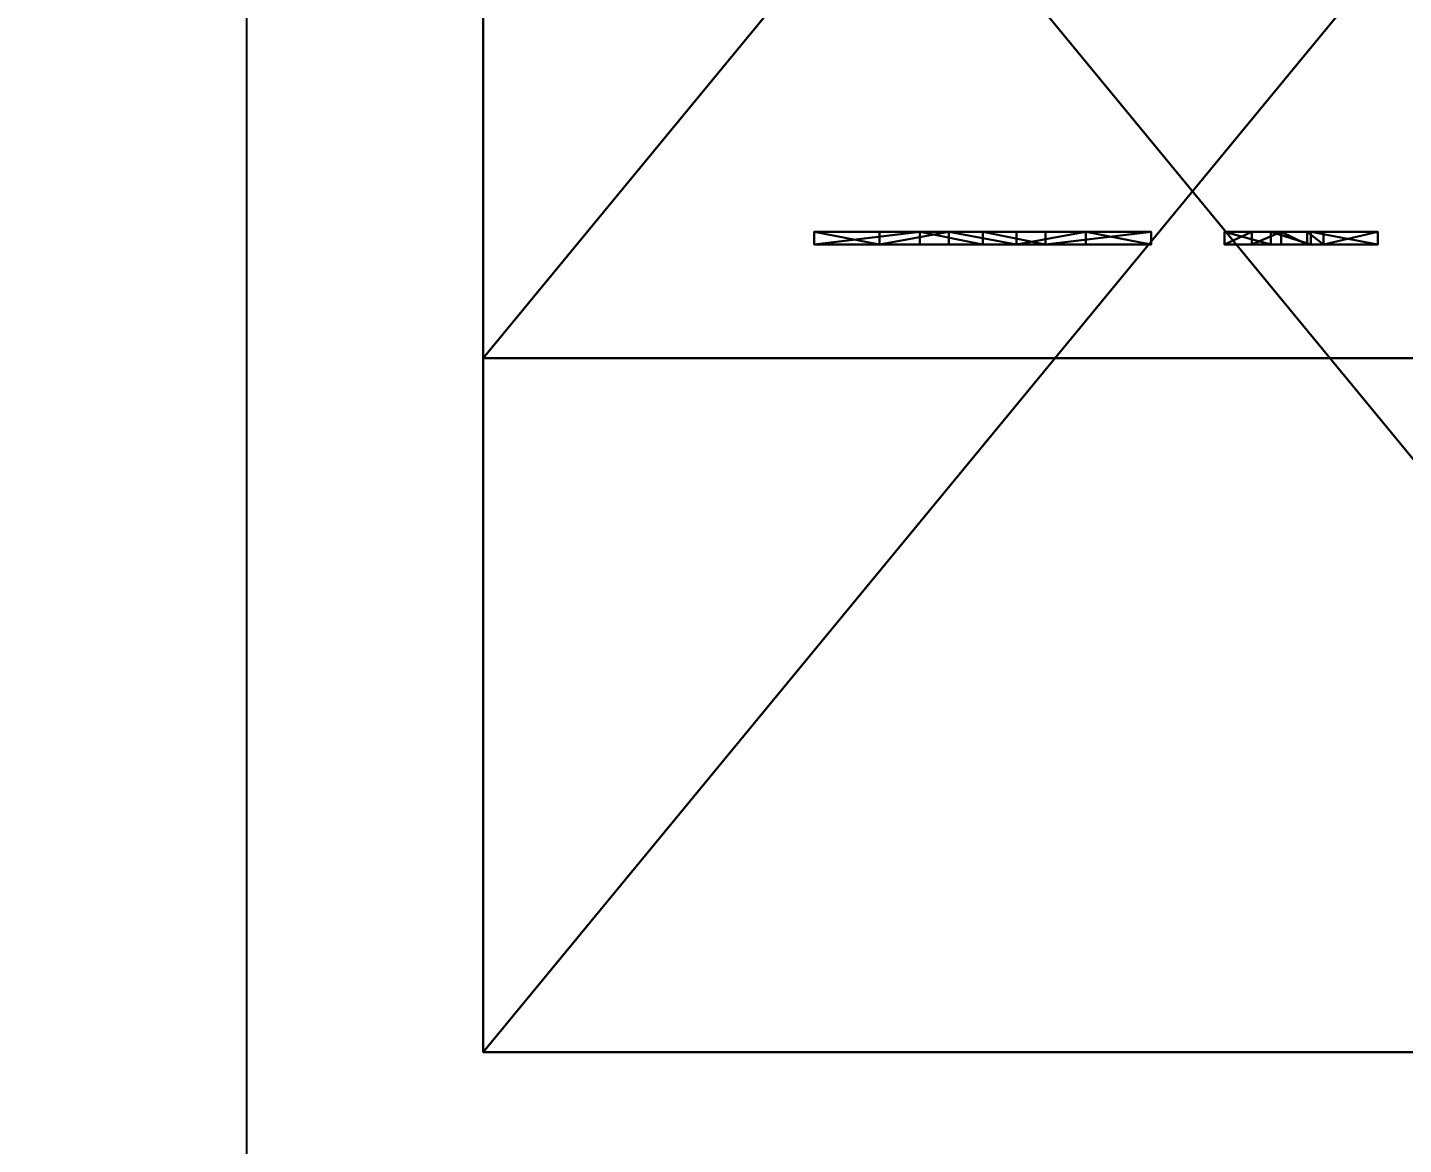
# Model space of a CAD drawing. Extents: x -4.3 to 2.7, y -5.9 to 5.2.
# Drawn here: x -2.7348 to -2.5165, y 3.1388 to 3.3159 of the extents above; entities that cross this region are included whole.
import ezdxf

# ---------------------------------------------------------------- set-up
doc = ezdxf.new("R2010")
doc.units = 0
doc.header["$LTSCALE"] = 0.0254
doc.layers.get('0').update_dxf_attribs({"linetype": 'CONTINUOUS'})
doc.layers.get('DEFPOINTS').update_dxf_attribs({"linetype": 'CONTINUOUS'})
for name, color, linetype in [('C__CROWN_', 22, 'CONTINUOUS'), ('M__MIDDLE_', 32, 'CONTINUOUS'), ('ROOM', 252, 'CONTINUOUS')]:
    doc.layers.add(name, color=color, linetype=linetype)
doc.styles.add('TAHOMA', font='')
doc.styles.get('TAHOMA').set_extended_font_data('Tahoma')
doc.dimstyles.new('DIMSTYLE1', dxfattribs={"dimtxt": 0.211521, "dimasz": 0.0127, "dimexe": 0.0127, "dimexo": 0.0127, "dimgap": 0.00254, "dimtad": 0, "dimtih": 1, "dimtoh": 1, "dimdec": 3, "dimzin": 0, "dimtxsty": 'TAHOMA', "dimblk": 'ARCHTICK', "dimcen": 0.09, "dimazin": 3, "dimtfac": 1, "dimtdec": 4, "dimtofl": 0, "dimtmove": 0, "dimatfit": 3, "dimtolj": 1, "dimtzin": 0})

# ---------------------------------------------------------------- blocks, each defined once
blk = doc.blocks.new('GROUPE68_1')
at = {"color": 0}
for p, q in [((0, 0), (0, 0.05535)), ((0, 0.05535), (0.01673, 0.05535)), ((0, 0, 0.002), (0, 0.05535, 0.002)), ((0, 0.05535, 0.002), (0.01673, 0.05535, 0.002)), ((0, 0), (0, 0.05535)), ((0, 0, 0.002), (0, 0.05535, 0.002)), ((0, 0.05535), (0, 0.05535, 0.002)), ((0, 0.05535), (0.01673, 0.05535)), ((0, 0.05535), (0, 0.05535, 0.002)), ((0, 0.05535, 0.002), (0.01673, 0.05535, 0.002)), ((0.01673, 0.05535), (0.02677, 0.01759)), ((0.01673, 0.05535, 0.002), (0.02677, 0.01759, 0.002)), ((0.01673, 0.05535), (0.01673, 0.05535, 0.002)), ((0.01673, 0.05535), (0.02677, 0.01759)), ((0.01673, 0.05535), (0.01673, 0.05535, 0.002)), ((0.01673, 0.05535, 0.002), (0.02677, 0.01759, 0.002)), ((0.02677, 0.01759), (0.0367, 0.05535)), ((0.02677, 0.01759, 0.002), (0.0367, 0.05535, 0.002)), ((0.02677, 0.01759), (0.0367, 0.05535)), ((0.02677, 0.01759, 0.002), (0.0367, 0.05535, 0.002)), ((0.0367, 0.05535), (0.05346, 0.05535)), ((0.0367, 0.05535, 0.002), (0.05346, 0.05535, 0.002)), ((0.0367, 0.05535), (0.0367, 0.05535, 0.002)), ((0.0367, 0.05535), (0.05346, 0.05535)), ((0.0367, 0.05535), (0.0367, 0.05535, 0.002)), ((0.0367, 0.05535, 0.002), (0.05346, 0.05535, 0.002)), ((0.05346, 0.05535), (0.05346, 0)), ((0.05346, 0.05535, 0.002), (0.05346, 0, 0.002)), ((0.05346, 0.05535), (0.05346, 0.05535, 0.002)), ((0.05346, 0.05535), (0.05346, 0)), ((0.05346, 0.05535), (0.05346, 0.05535, 0.002)), ((0.05346, 0.05535, 0.002), (0.05346, 0, 0.002)), ((0.08076, 0.05558), (0.08937, 0.05558)), ((0.08076, 0.05558, 0.002), (0.08937, 0.05558, 0.002)), ((0.08076, 0.05558), (0.08076, 0.05558, 0.002)), ((0.08076, 0.05558), (0.08937, 0.05558)), ((0.08076, 0.05558), (0.08076, 0.05558, 0.002)), ((0.08076, 0.05558, 0.002), (0.08937, 0.05558, 0.002)), ((0.08937, 0.05558), (0.08937, 0)), ((0.08937, 0.05558, 0.002), (0.08937, 0, 0.002)), ((0.08937, 0.05558), (0.08937, 0.05558, 0.002)), ((0.08937, 0.05558), (0.08937, 0)), ((0.08937, 0.05558), (0.08937, 0.05558, 0.002)), ((0.08937, 0.05558, 0.002), (0.08937, 0, 0.002)), ((0.07818, 0.05083), (0.07818, 0.05083, 0.002)), ((0.07818, 0.05083), (0.07818, 0.05083, 0.002)), ((0.07408, 0.04672), (0.07408, 0.04672, 0.002)), ((0.07408, 0.04672), (0.07408, 0.04672, 0.002)), ((0.02133, 0), (0.01038, 0.04357)), ((0.01038, 0.04357), (0.01038, 0)), ((0.01038, 0.04357, 0.002), (0.01038, 0, 0.002)), ((0.02133, 0, 0.002), (0.01038, 0.04357, 0.002)), ((0.02133, 0), (0.01038, 0.04357)), ((0.02133, 0, 0.002), (0.01038, 0.04357, 0.002)), ((0.01038, 0.04357), (0.01038, 0.04357, 0.002)), ((0.01038, 0.04357), (0.01038, 0)), ((0.01038, 0.04357), (0.01038, 0.04357, 0.002)), ((0.01038, 0.04357, 0.002), (0.01038, 0, 0.002)), ((0.04308, 0.04357), (0.03209, 0)), ((0.04308, 0.04357, 0.002), (0.03209, 0, 0.002)), ((0.04308, 0.04357), (0.03209, 0)), ((0.04308, 0.04357, 0.002), (0.03209, 0, 0.002)), ((0.04308, 0), (0.04308, 0.04357)), ((0.04308, 0, 0.002), (0.04308, 0.04357, 0.002)), ((0.04308, 0), (0.04308, 0.04357)), ((0.04308, 0, 0.002), (0.04308, 0.04357, 0.002)), ((0.04308, 0.04357), (0.04308, 0.04357, 0.002)), ((0.04308, 0.04357), (0.04308, 0.04357, 0.002)), ((0.06505, 0.03194), (0.06505, 0.04157)), ((0.06505, 0.03194, 0.002), (0.06505, 0.04157, 0.002)), ((0.06505, 0.03194), (0.06505, 0.04157)), ((0.06505, 0.03194, 0.002), (0.06505, 0.04157, 0.002)), ((0.06505, 0.04157), (0.06505, 0.04157, 0.002)), ((0.06505, 0.04157), (0.06505, 0.04157, 0.002)), ((0.06939, 0.04354), (0.06939, 0.04354, 0.002)), ((0.06939, 0.04354), (0.06939, 0.04354, 0.002)), ((0.07876, 0), (0.07876, 0.03998)), ((0.07876, 0, 0.002), (0.07876, 0.03998, 0.002)), ((0.07876, 0), (0.07876, 0.03998)), ((0.07876, 0, 0.002), (0.07876, 0.03998, 0.002)), ((0.07876, 0.03998), (0.07876, 0.03998, 0.002)), ((0.07876, 0.03998), (0.07876, 0.03998, 0.002)), ((0.07243, 0.03525), (0.07243, 0.03525, 0.002)), ((0.07243, 0.03525), (0.07243, 0.03525, 0.002)), ((0.06505, 0.03194), (0.06505, 0.03194, 0.002)), ((0.06505, 0.03194), (0.06505, 0.03194, 0.002)), ((0.02677, 0.01759), (0.02677, 0.01759, 0.002)), ((0.02677, 0.01759), (0.02677, 0.01759, 0.002)), ((0.01038, 0), (0, 0)), ((0.01038, 0, 0.002), (0, 0, 0.002)), ((0, 0), (0, 0, 0.002)), ((0.01038, 0), (0, 0)), ((0.01038, 0, 0.002), (0, 0, 0.002)), ((0, 0), (0, 0, 0.002)), ((0.01038, 0), (0.01038, 0, 0.002)), ((0.01038, 0), (0.01038, 0, 0.002)), ((0.03209, 0), (0.02133, 0)), ((0.03209, 0, 0.002), (0.02133, 0, 0.002)), ((0.03209, 0), (0.02133, 0)), ((0.03209, 0, 0.002), (0.02133, 0, 0.002)), ((0.02133, 0), (0.02133, 0, 0.002)), ((0.02133, 0), (0.02133, 0, 0.002)), ((0.03209, 0), (0.03209, 0, 0.002)), ((0.03209, 0), (0.03209, 0, 0.002)), ((0.05346, 0), (0.04308, 0)), ((0.05346, 0, 0.002), (0.04308, 0, 0.002)), ((0.05346, 0), (0.04308, 0)), ((0.05346, 0, 0.002), (0.04308, 0, 0.002)), ((0.04308, 0), (0.04308, 0, 0.002)), ((0.04308, 0), (0.04308, 0, 0.002)), ((0.05346, 0), (0.05346, 0, 0.002)), ((0.05346, 0), (0.05346, 0, 0.002)), ((0.08937, 0), (0.07876, 0)), ((0.08937, 0, 0.002), (0.07876, 0, 0.002)), ((0.08937, 0), (0.07876, 0)), ((0.08937, 0, 0.002), (0.07876, 0, 0.002)), ((0.07876, 0), (0.07876, 0, 0.002)), ((0.07876, 0), (0.07876, 0, 0.002)), ((0.08937, 0), (0.08937, 0, 0.002)), ((0.08937, 0), (0.08937, 0, 0.002))]:
    blk.add_line(p, q, dxfattribs=at)
at = {"color": 28}
mesh = blk.add_polyface(dxfattribs=at)
corners = [(0, 0.05535), (0.01038, 0.04357), (0, 0), (0.01673, 0.05535), (0.02133, 0), (0.02677, 0.01759), (0.03209, 0), (0.0367, 0.05535), (0.04308, 0.04357), (0.05346, 0.05535), (0.04308, 0), (0.05346, 0), (0.01038, 0)]
mesh.append_faces([[corners[k] for k in face] for face in [(10, 9, 11)]], dxfattribs={"vtx0": -1, "color": 28})
mesh.append_faces([[corners[k] for k in face] for face in [(0, 1, 2), (1, 3, 4), (4, 5, 6), (6, 7, 8), (8, 9, 10)]], dxfattribs={"vtx0": -1, "vtx1": -1, "color": 28})
mesh.append_faces([[corners[k] for k in face] for face in [(1, 0, 3), (4, 3, 5), (6, 5, 7), (8, 7, 9)]], dxfattribs={"vtx0": -1, "vtx2": -1, "color": 28})
mesh.append_faces([[corners[k] for k in face] for face in [(12, 2, 1)]], dxfattribs={"vtx1": -1, "color": 28})
mesh = blk.add_polyface(dxfattribs=at)
corners = [(0.05346, 0, 0.002), (0.04308, 0.04357, 0.002), (0.04308, 0, 0.002), (0.01038, 0, 0.002), (0, 0.05535, 0.002), (0, 0, 0.002), (0.01038, 0.04357, 0.002), (0.01673, 0.05535, 0.002), (0.02133, 0, 0.002), (0.02677, 0.01759, 0.002), (0.03209, 0, 0.002), (0.0367, 0.05535, 0.002), (0.05346, 0.05535, 0.002)]
mesh.append_faces([[corners[k] for k in face] for face in [(0, 1, 2), (3, 4, 5)]], dxfattribs={"vtx0": -1, "color": 28})
mesh.append_faces([[corners[k] for k in face] for face in [(4, 6, 7), (7, 8, 9), (9, 10, 11), (11, 1, 12), (12, 1, 0)]], dxfattribs={"vtx0": -1, "vtx1": -1, "color": 28})
mesh.append_faces([[corners[k] for k in face] for face in [(4, 3, 6), (7, 6, 8), (9, 8, 10), (11, 10, 1)]], dxfattribs={"vtx0": -1, "vtx2": -1, "color": 28})
mesh = blk.add_polyface(dxfattribs=at)
corners = [(0, 0.05535, 0.002), (0, 0), (0, 0, 0.002), (0, 0.05535)]
mesh.append_faces([[corners[k] for k in face] for face in [(0, 1, 2), (1, 0, 3)]], dxfattribs={"vtx0": -1, "color": 28})
mesh = blk.add_polyface(dxfattribs=at)
corners = [(0, 0.05535, 0.002), (0.01673, 0.05535), (0, 0.05535), (0.01673, 0.05535, 0.002)]
mesh.append_faces([[corners[k] for k in face] for face in [(0, 1, 2), (1, 0, 3)]], dxfattribs={"vtx0": -1, "color": 28})
mesh = blk.add_polyface(dxfattribs=at)
corners = [(0.01673, 0.05535), (0.02677, 0.01759, 0.002), (0.02677, 0.01759), (0.01673, 0.05535, 0.002)]
mesh.append_faces([[corners[k] for k in face] for face in [(0, 1, 2), (1, 0, 3)]], dxfattribs={"vtx0": -1, "color": 28})
mesh = blk.add_polyface(dxfattribs=at)
corners = [(0.0367, 0.05535, 0.002), (0.02677, 0.01759), (0.02677, 0.01759, 0.002), (0.0367, 0.05535)]
mesh.append_faces([[corners[k] for k in face] for face in [(0, 1, 2), (1, 0, 3)]], dxfattribs={"vtx0": -1, "color": 28})
mesh = blk.add_polyface(dxfattribs=at)
corners = [(0.0367, 0.05535, 0.002), (0.05346, 0.05535), (0.0367, 0.05535), (0.05346, 0.05535, 0.002)]
mesh.append_faces([[corners[k] for k in face] for face in [(0, 1, 2), (1, 0, 3)]], dxfattribs={"vtx0": -1, "color": 28})
mesh = blk.add_polyface(dxfattribs=at)
corners = [(0.05346, 0.05535), (0.05346, 0, 0.002), (0.05346, 0), (0.05346, 0.05535, 0.002)]
mesh.append_faces([[corners[k] for k in face] for face in [(0, 1, 2), (1, 0, 3)]], dxfattribs={"vtx0": -1, "color": 28})
mesh = blk.add_polyface(dxfattribs=at)
corners = [(0.06939, 0.04354), (0.06505, 0.03194), (0.06505, 0.04157), (0.07243, 0.03525), (0.07408, 0.04672), (0.07876, 0.03998), (0.07818, 0.05083), (0.08076, 0.05558), (0.07876, 0), (0.08937, 0), (0.08937, 0.05558)]
mesh.append_faces([[corners[k] for k in face] for face in [(0, 1, 2), (9, 7, 10)]], dxfattribs={"vtx0": -1, "color": 28})
mesh.append_faces([[corners[k] for k in face] for face in [(1, 0, 3), (3, 4, 5), (5, 7, 8), (8, 7, 9)]], dxfattribs={"vtx0": -1, "vtx1": -1, "color": 28})
mesh.append_faces([[corners[k] for k in face] for face in [(3, 0, 4), (5, 4, 6), (5, 6, 7)]], dxfattribs={"vtx0": -1, "vtx2": -1, "color": 28})
mesh = blk.add_polyface(dxfattribs=at)
corners = [(0.08937, 0, 0.002), (0.07876, 0.03998, 0.002), (0.07876, 0, 0.002), (0.08076, 0.05558, 0.002), (0.08937, 0.05558, 0.002), (0.07243, 0.03525, 0.002), (0.06505, 0.04157, 0.002), (0.06505, 0.03194, 0.002), (0.06939, 0.04354, 0.002), (0.07408, 0.04672, 0.002), (0.07818, 0.05083, 0.002)]
mesh.append_faces([[corners[k] for k in face] for face in [(0, 1, 2), (3, 0, 4), (5, 6, 7)]], dxfattribs={"vtx0": -1, "color": 28})
mesh.append_faces([[corners[k] for k in face] for face in [(6, 5, 8), (8, 5, 9), (9, 1, 10), (10, 1, 3)]], dxfattribs={"vtx0": -1, "vtx1": -1, "color": 28})
mesh.append_faces([[corners[k] for k in face] for face in [(1, 0, 3)]], dxfattribs={"vtx0": -1, "vtx1": -1, "vtx2": -1, "color": 28})
mesh.append_faces([[corners[k] for k in face] for face in [(9, 5, 1)]], dxfattribs={"vtx0": -1, "vtx2": -1, "color": 28})
mesh = blk.add_polyface(dxfattribs=at)
corners = [(0.08076, 0.05558, 0.002), (0.07818, 0.05083), (0.07818, 0.05083, 0.002), (0.08076, 0.05558)]
mesh.append_faces([[corners[k] for k in face] for face in [(0, 1, 2), (1, 0, 3)]], dxfattribs={"vtx0": -1, "color": 28})
mesh = blk.add_polyface(dxfattribs=at)
corners = [(0.08076, 0.05558, 0.002), (0.08937, 0.05558), (0.08076, 0.05558), (0.08937, 0.05558, 0.002)]
mesh.append_faces([[corners[k] for k in face] for face in [(0, 1, 2), (1, 0, 3)]], dxfattribs={"vtx0": -1, "color": 28})
mesh = blk.add_polyface(dxfattribs=at)
corners = [(0.08937, 0.05558), (0.08937, 0, 0.002), (0.08937, 0), (0.08937, 0.05558, 0.002)]
mesh.append_faces([[corners[k] for k in face] for face in [(0, 1, 2), (1, 0, 3)]], dxfattribs={"vtx0": -1, "color": 28})
mesh = blk.add_polyface(dxfattribs=at)
corners = [(0.07818, 0.05083, 0.002), (0.07408, 0.04672), (0.07408, 0.04672, 0.002), (0.07818, 0.05083)]
mesh.append_faces([[corners[k] for k in face] for face in [(0, 1, 2), (1, 0, 3)]], dxfattribs={"vtx0": -1, "color": 28})
mesh = blk.add_polyface(dxfattribs=at)
corners = [(0.06939, 0.04354, 0.002), (0.07408, 0.04672), (0.06939, 0.04354), (0.07408, 0.04672, 0.002)]
mesh.append_faces([[corners[k] for k in face] for face in [(0, 1, 2), (1, 0, 3)]], dxfattribs={"vtx0": -1, "color": 28})
mesh = blk.add_polyface(dxfattribs=at)
corners = [(0.01038, 0.04357, 0.002), (0.02133, 0), (0.02133, 0, 0.002), (0.01038, 0.04357)]
mesh.append_faces([[corners[k] for k in face] for face in [(0, 1, 2), (1, 0, 3)]], dxfattribs={"vtx0": -1, "color": 28})
mesh = blk.add_polyface(dxfattribs=at)
corners = [(0.01038, 0.04357), (0.01038, 0, 0.002), (0.01038, 0), (0.01038, 0.04357, 0.002)]
mesh.append_faces([[corners[k] for k in face] for face in [(0, 1, 2), (1, 0, 3)]], dxfattribs={"vtx0": -1, "color": 28})
mesh = blk.add_polyface(dxfattribs=at)
corners = [(0.04308, 0.04357), (0.03209, 0, 0.002), (0.03209, 0), (0.04308, 0.04357, 0.002)]
mesh.append_faces([[corners[k] for k in face] for face in [(0, 1, 2), (1, 0, 3)]], dxfattribs={"vtx0": -1, "color": 28})
mesh = blk.add_polyface(dxfattribs=at)
corners = [(0.04308, 0.04357, 0.002), (0.04308, 0), (0.04308, 0, 0.002), (0.04308, 0.04357)]
mesh.append_faces([[corners[k] for k in face] for face in [(0, 1, 2), (1, 0, 3)]], dxfattribs={"vtx0": -1, "color": 28})
mesh = blk.add_polyface(dxfattribs=at)
corners = [(0.06505, 0.04157, 0.002), (0.06939, 0.04354), (0.06505, 0.04157), (0.06939, 0.04354, 0.002)]
mesh.append_faces([[corners[k] for k in face] for face in [(0, 1, 2), (1, 0, 3)]], dxfattribs={"vtx0": -1, "color": 28})
mesh = blk.add_polyface(dxfattribs=at)
corners = [(0.06505, 0.04157, 0.002), (0.06505, 0.03194), (0.06505, 0.03194, 0.002), (0.06505, 0.04157)]
mesh.append_faces([[corners[k] for k in face] for face in [(0, 1, 2), (1, 0, 3)]], dxfattribs={"vtx0": -1, "color": 28})
mesh = blk.add_polyface(dxfattribs=at)
corners = [(0.07876, 0.03998, 0.002), (0.07243, 0.03525), (0.07876, 0.03998), (0.07243, 0.03525, 0.002)]
mesh.append_faces([[corners[k] for k in face] for face in [(0, 1, 2), (1, 0, 3)]], dxfattribs={"vtx0": -1, "color": 28})
mesh = blk.add_polyface(dxfattribs=at)
corners = [(0.07876, 0.03998, 0.002), (0.07876, 0), (0.07876, 0, 0.002), (0.07876, 0.03998)]
mesh.append_faces([[corners[k] for k in face] for face in [(0, 1, 2), (1, 0, 3)]], dxfattribs={"vtx0": -1, "color": 28})
mesh = blk.add_polyface(dxfattribs=at)
corners = [(0.07243, 0.03525, 0.002), (0.06505, 0.03194), (0.07243, 0.03525), (0.06505, 0.03194, 0.002)]
mesh.append_faces([[corners[k] for k in face] for face in [(0, 1, 2), (1, 0, 3)]], dxfattribs={"vtx0": -1, "color": 28})
mesh = blk.add_polyface(dxfattribs=at)
corners = [(0.01038, 0, 0.002), (0, 0), (0.01038, 0), (0, 0, 0.002)]
mesh.append_faces([[corners[k] for k in face] for face in [(0, 1, 2), (1, 0, 3)]], dxfattribs={"vtx0": -1, "color": 28})
mesh = blk.add_polyface(dxfattribs=at)
corners = [(0.03209, 0, 0.002), (0.02133, 0), (0.03209, 0), (0.02133, 0, 0.002)]
mesh.append_faces([[corners[k] for k in face] for face in [(0, 1, 2), (1, 0, 3)]], dxfattribs={"vtx0": -1, "color": 28})
mesh = blk.add_polyface(dxfattribs=at)
corners = [(0.05346, 0, 0.002), (0.04308, 0), (0.05346, 0), (0.04308, 0, 0.002)]
mesh.append_faces([[corners[k] for k in face] for face in [(0, 1, 2), (1, 0, 3)]], dxfattribs={"vtx0": -1, "color": 28})
mesh = blk.add_polyface(dxfattribs=at)
corners = [(0.08937, 0, 0.002), (0.07876, 0), (0.08937, 0), (0.07876, 0, 0.002)]
mesh.append_faces([[corners[k] for k in face] for face in [(0, 1, 2), (1, 0, 3)]], dxfattribs={"vtx0": -1, "color": 28})
blk = doc.blocks.new('GROUPE_10')
at = {"layer": 'C__CROWN_', "color": 120}
for p, q in [((0, 0.273, 0.345), (0, 0, 0.345)), ((0, 0.273, 0.345), (0, 0, 0.345)), ((0, 0.273), (0, 0)), ((0, 0.273), (0, 0)), ((0, 0, 0.345), (0.225, 0, 0.345)), ((0, 0, 0.345), (0.225, 0, 0.345)), ((0, 0, 0.345), (0, 0)), ((0, 0), (0.225, 0)), ((0, 0, 0.345), (0, 0)), ((0, 0), (0.225, 0))]:
    blk.add_line(p, q, dxfattribs=at)
mesh = blk.add_polyface(dxfattribs=at)
corners = [(0.225, 0, 0.345), (0, 0.273, 0.345), (0, 0, 0.345), (0.225, 0.273, 0.345)]
mesh.append_faces([[corners[k] for k in face] for face in [(0, 1, 2), (1, 0, 3)]], dxfattribs={"vtx0": -1, "color": 120})
mesh = blk.add_polyface(dxfattribs=at)
corners = [(0, 0.273, 0.345), (0, 0), (0, 0, 0.345), (0, 0.273)]
mesh.append_faces([[corners[k] for k in face] for face in [(0, 1, 2), (1, 0, 3)]], dxfattribs={"vtx0": -1, "color": 120})
mesh = blk.add_polyface(dxfattribs=at)
corners = [(0.225, 0.273), (0, 0), (0, 0.273), (0.225, 0)]
mesh.append_faces([[corners[k] for k in face] for face in [(0, 1, 2), (1, 0, 3)]], dxfattribs={"vtx0": -1, "color": 120})
mesh = blk.add_polyface(dxfattribs=at)
corners = [(0.225, 0, 0.345), (0, 0), (0.225, 0), (0, 0, 0.345)]
mesh.append_faces([[corners[k] for k in face] for face in [(0, 1, 2), (1, 0, 3)]], dxfattribs={"vtx0": -1, "color": 120})
blk = doc.blocks.new('GROUPE_24')
at = {"layer": 'M__MIDDLE_', "color": 74}
for p, q in [((0, 0.273), (0, 0)), ((0, 0.273, 0.345), (0, 0, 0.345)), ((0, 0.273), (0, 0)), ((0, 0.273, 0.345), (0, 0, 0.345)), ((0, 0), (0.225, 0)), ((0, 0, 0.345), (0.225, 0, 0.345)), ((0, 0, 0.345), (0, 0)), ((0, 0), (0.225, 0)), ((0, 0, 0.345), (0, 0)), ((0, 0, 0.345), (0.225, 0, 0.345))]:
    blk.add_line(p, q, dxfattribs=at)
mesh = blk.add_polyface(dxfattribs=at)
corners = [(0.225, 0.273), (0, 0), (0, 0.273), (0.225, 0)]
mesh.append_faces([[corners[k] for k in face] for face in [(0, 1, 2), (1, 0, 3)]], dxfattribs={"vtx0": -1, "color": 74})
mesh = blk.add_polyface(dxfattribs=at)
corners = [(0, 0.273, 0.345), (0, 0), (0, 0, 0.345), (0, 0.273)]
mesh.append_faces([[corners[k] for k in face] for face in [(0, 1, 2), (1, 0, 3)]], dxfattribs={"vtx0": -1, "color": 74})
mesh = blk.add_polyface(dxfattribs=at)
corners = [(0.225, 0, 0.345), (0, 0.273, 0.345), (0, 0, 0.345), (0.225, 0.273, 0.345)]
mesh.append_faces([[corners[k] for k in face] for face in [(0, 1, 2), (1, 0, 3)]], dxfattribs={"vtx0": -1, "color": 74})
mesh = blk.add_polyface(dxfattribs=at)
corners = [(0.225, 0, 0.345), (0, 0), (0.225, 0), (0, 0, 0.345)]
mesh.append_faces([[corners[k] for k in face] for face in [(0, 1, 2), (1, 0, 3)]], dxfattribs={"vtx0": -1, "color": 74})
blk = doc.blocks.new('_ARCHTICK')
at = {"color": 0, "linetype": 'BYBLOCK', "const_width": 0.15}
blk.add_lwpolyline([(-0.5, -0.5), (0.5, 0.5)], dxfattribs=at)
blk = doc.blocks.new('*D114')
at = {"color": 0}
for p, q in [((2.6873, 5.2), (-3.68976, 5.2)), ((-3.67706, 5.2), (-3.67706, 0.1083)), ((-3.67706, -5.2), (-3.67706, -0.1083)), ((2.6873, -5.2), (-3.68976, -5.2))]:
    blk.add_line(p, q, dxfattribs=at)
at = {"layer": 'DEFPOINTS', "color": 0}
for p in [(-3.67706, 5.2), (2.7, 5.2), (2.7, -5.2)]:
    blk.add_point(p, dxfattribs=at)
at = {"color": 0, "xscale": 0.0127, "yscale": 0.0127, "zscale": 0.0127}
for p, rotation in [((-3.67706, 5.2), 90), ((-3.67706, -5.2), 270)]:
    blk.add_blockref('_ARCHTICK', p, dxfattribs=dict(at, rotation=rotation))
at = {"color": 0, "insert": (-3.67706, 0), "char_height": 0.2115215, "attachment_point": 5, "style": 'TAHOMA'}
blk.add_mtext('\\A1;10.400m', dxfattribs=at)

msp = doc.modelspace()

# ---------------------------------------------------------------- block references
at = {"color": 0}
for name, p in [('GROUPE_10', (-2.6625, 3.2635, 1.955)), ('GROUPE_24', (-2.6625, 3.1535, 0.895))]:
    msp.add_blockref(name, p, dxfattribs=at)
at = {"layer": 'M__MIDDLE_', "color": 0, "extrusion": (0, -1, -3.82857e-16)}
msp.add_blockref('GROUPE68_1', (-2.61, 1.27038, -3.28353), dxfattribs=at)

# ---------------------------------------------------------------- dimensions: what is measured, and where the dimension line sits
at = {"color": 250}
dim = msp.add_linear_dim(base=(-3.67706, 5.2), p1=(2.7, -5.2), p2=(2.7, 5.2), angle=90, dimstyle='DIMSTYLE1', override={"dimtih": 1, "dimpost": 'm'}, dxfattribs=at)
dim.commit()
dim.dimension.update_dxf_attribs({"geometry": '*D114', "text_midpoint": (-3.67706, 0)})

# ---------------------------------------------------------------- meshes
at = {"layer": 'ROOM', "color": 254}
mesh = msp.add_polyface(dxfattribs=at)
corners = [(2.7, 5.2), (-2.7, -5.2), (-2.7, 5.2), (2.7, -5.2)]
mesh.append_faces([[corners[k] for k in face] for face in [(0, 1, 2), (1, 0, 3)]], dxfattribs={"vtx0": -1, "color": 254})

doc.saveas('drawing.dxf')
